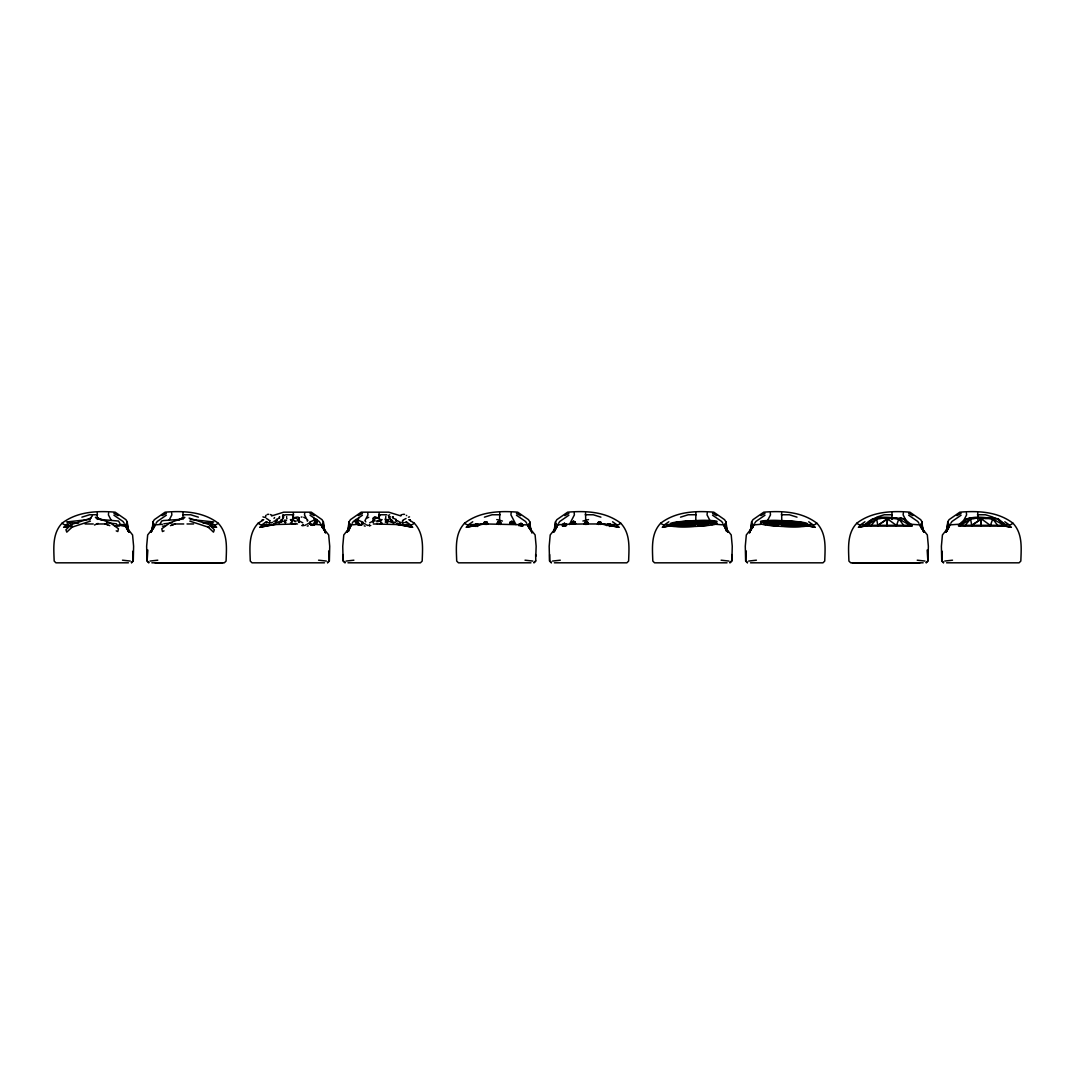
<?xml version="1.0" encoding="UTF-8"?>
<svg xmlns="http://www.w3.org/2000/svg" width="1075" height="1075" viewBox="0 0 1075 1075"><rect width="100%" height="100%" fill="white"/><g stroke="black" fill="none" stroke-linecap="round" stroke-linejoin="round"><path stroke-width="1.5" d="M343.248 554.566L343.248 560.801L345.451 562.561M387.067 522.88L387.605 522.773M549.674 554.566L549.674 560.801L551.421 562.561M361.832 525.151L358.136 524.882L356.551 523.068M406.793 522.638L407.291 522.517M387.094 520.421L385.885 520.192M291.553 523.149L291.567 522.369M535.793 556.366L536.143 546.207L535.108 534.933L528.43 526.535L530.956 530.741M298.608 520.004L299.253 518.217M356.672 519.615C357.814 518.782 357.733 524.17 359.359 523.606M392.684 520.918L391.031 519.843M373.576 521.818L373.401 519.695M265.552 522.531L267.433 522.262L266.573 522.625M270.282 520.663L269.274 520.596M373.361 521.684L373.267 522.463L372.958 521.053M767.214 524.479L767.348 522.06L769.095 521.98M767.348 523.095L767.429 521.214L770.117 521.577M770.049 522.463L769.955 524.358C768.921 521.227 776.473 521.536 775.075 524.533M770.224 524.291L770.52 522.369M770.466 524.264L770.694 522.356M770.668 524.251L770.923 522.356M770.896 524.237L771.178 522.343M771.151 524.237L771.38 522.343M771.366 524.237L771.595 522.343M771.581 524.237L771.81 522.356M771.81 524.237L772.038 522.356M772.038 524.251L772.267 522.356M772.267 524.251L772.508 522.369M772.508 524.264L772.75 522.383L772.817 524.278M773.059 524.291L772.992 522.396M773.301 524.304L773.221 522.41M773.53 524.318L773.462 522.423M773.758 524.331L773.691 522.437M773.973 524.345L773.919 522.45M774.175 524.372L774.134 522.463M774.43 524.398L774.336 522.49M774.645 524.425L774.578 522.517M774.873 524.466L774.779 522.544M775.169 524.533L775.397 522.625L780.678 522.92M775.397 524.506L775.653 522.598M775.666 524.492L775.881 520.945L783.057 521.268M775.868 524.479L776.069 522.584M776.11 524.479L776.325 522.584M776.365 524.479L776.593 521.536L780.665 521.913M776.499 524.479L776.795 521.536M777.037 521.536L776.782 524.479L777.171 521.536M777.225 524.492L777.467 521.536M777.373 524.492L777.628 521.55M777.668 524.506L777.776 521.55M777.978 524.519L778.085 521.563M778.206 522.638L778.125 524.519L778.354 522.638M782.21 525.581L783.232 522.867M782.439 525.608L782.533 523.512M782.493 525.393L782.775 523.485M782.721 525.366L783.017 523.458M782.963 525.339C782.748 520.555 782.546 520.072 783.191 524.264M784.495 525.393C784.844 520.407 786.9 520.112 785.14 525.527M784.696 525.433L784.898 521.388M784.938 525.487L785.046 521.348L792.208 521.671L787.29 522.208M785.193 525.541L784.817 522.584M791.791 525.608L791.845 523.31L787.182 523.189M792.047 525.232L791.845 523.31M792.302 525.285L792.047 523.337M792.517 525.326L792.221 523.364M792.584 525.312L792.853 523.377L797.502 523.633M792.812 525.272L793.068 523.364M793.027 525.245L793.283 523.35M793.256 525.245L793.538 523.35M793.525 525.232L793.74 523.35M793.726 525.232L793.968 523.35M793.955 525.245L794.197 523.35M794.183 525.245L794.425 523.364M794.425 525.258L794.667 523.377M794.653 525.258L794.895 523.377M794.976 525.272L794.976 523.391M795.218 525.285L795.137 523.391M795.446 525.299L795.379 523.404M795.688 525.312L795.608 523.418M795.903 525.326L795.849 523.431M796.132 525.352L796.064 523.444M796.347 525.366L796.279 523.471M796.548 525.379L796.494 523.485M796.79 525.42L796.696 523.498M797.005 525.447L796.938 523.538M797.274 525.487L797.139 523.565M797.489 525.541L797.395 523.606M797.65 525.608C797.704 522.678 801.963 523.888 798.873 523.31M800.391 525.447L800.553 522.705L797.811 522.826M800.553 522.705L800.378 525.111M375.256 516.914L381.101 519.763M152.677 527.933L152.999 521.778L154.343 519.655L165.107 512.17C183.476 510.665 203.148 511.633 218.265 523.256C228.048 533.724 226.502 547.941 226.086 561.069L224.326 562.83L155.055 562.83M348.609 531.01L349.106 521.778L350.45 519.655L361.213 512.17L388.733 512.17L400.948 515.946M555.036 531.01L555.533 521.778L556.877 519.655L567.64 512.17C586.009 510.665 605.682 511.633 620.799 523.256C630.582 533.724 629.036 547.941 628.62 561.069L626.859 562.83L554.391 562.803M751.304 527.933L751.64 521.778L752.984 519.655L763.747 512.17C782.116 510.665 801.789 511.633 816.906 523.256C826.688 533.724 825.143 547.941 824.727 561.069L822.966 562.83L750.498 562.803M947.25 531.01L947.747 521.778L949.077 519.655L959.854 512.17C978.223 510.665 997.896 511.633 1013.013 523.256C1022.795 533.724 1021.25 547.941 1020.833 561.069L1019.073 562.83L946.605 562.803M599.097 523.35L599.528 521.818L601.772 523.659L597.525 524.197L598.224 522.289L599.528 521.818L601.059 522.248L601.543 524.143M296.794 517.062L291.365 519.763M284.996 522.773L285.748 522.678M97.247 519.4L97.234 512.842M293.354 519.4L293.341 512.842M380.066 523.942L380.805 523.485L379.609 524.049M499.566 522.517L499.768 512.842M695.78 520.958L695.874 512.842M891.995 519.4L891.981 512.842M128.395 562.803L55.927 562.83L54.167 561.069C53.75 547.941 52.205 533.724 61.987 523.256C77.104 511.633 96.777 510.665 115.146 512.17L125.923 519.655L127.253 521.778L127.697 530.983M152.771 527.892L152.999 521.778M292.293 521.939L292.279 521.738A2.19 0.847 18.9 0 0 291.473 520.891L291.056 520.663M271.518 515.946L283.733 512.17L311.253 512.17L322.016 519.655L323.36 521.778L323.588 527.892M348.663 530.983L348.878 527.892M530.929 562.803L458.461 562.83L456.7 561.069C456.284 547.941 454.738 533.724 464.521 523.256C479.638 511.633 499.311 510.665 517.68 512.17L528.457 519.655L529.787 521.778L530.015 527.892M727.547 532.018L725.894 521.778L724.55 519.655L713.787 512.17C695.418 510.665 675.745 511.633 660.628 523.256C650.845 533.724 652.391 547.941 652.807 561.069L654.567 562.83L727.036 562.803M751.412 527.892L751.64 521.778M919.945 562.83L850.674 562.83L848.914 561.069C848.498 547.941 846.952 533.724 856.735 523.256C871.852 511.633 891.524 510.665 909.893 512.17L920.657 519.655L922.001 521.778L922.229 527.892M947.303 530.983L947.747 521.778M266.425 522.652L267.46 522.423M886.996 526.078L887.48 518.876L892.72 517.962L898.848 518.876L910.055 525.299L910.055 526.078L904.236 526.078L898.848 518.876L900.259 517.962L904.115 518.876L912.245 525.299L912.245 526.078L864.649 526.078L864.649 525.299C874.203 513.259 891.135 518.016 904.115 518.876L911.17 526.078M980.924 526.078L981.394 518.876L986.635 517.962L992.776 518.876L1003.983 525.299L1003.983 526.078L998.164 526.078L992.776 518.876L994.173 517.962L998.043 518.876L1006.16 525.299L1006.16 526.078L958.564 526.078L958.564 525.299C968.132 513.259 985.049 518.016 998.043 518.876L1003.929 524.224M886.996 525.299L887.48 518.876L882.669 517.962L876.649 518.876L865.711 526.078M980.924 525.299L981.408 518.876L976.584 517.962L970.577 518.876L959.626 526.078M293.421 518.513L292.857 517.787M373.482 520.166L374.906 520.851M767.429 521.214L768.706 521.926M770.036 522.463L767.308 522.584M775.881 520.945L776.593 521.536M775.613 524.923L778.421 525.635M784.535 524.318L786.067 523.753M784.575 522.92L784.669 523.874M265.753 515.422L266.116 515.597M108.602 512.95L108.414 514.898L111.276 520.434M304.709 512.95L304.521 514.898L307.383 520.434M511.136 512.95L510.947 514.898L515.96 524.573M707.243 512.95L707.054 514.898L709.917 520.434M903.349 512.95L903.148 514.898L906.736 521.805M746.305 551.3L745.956 554.566L746.292 551.542M147.826 550.037L147.141 560.801L148.887 562.561M399.819 523.391L399.524 523.847M379.945 523.982L380.792 523.646M399.739 522.463L400.142 522.867M746.184 551.3L745.781 560.801L747.515 562.561M942.291 551.3L941.888 560.801L943.622 562.561M405.033 522.437L406.941 522.611M563.407 526.118L564.402 523.418L565.934 523.847L566.646 525.258L564.053 523.633L562.4 525.796L566.418 525.742L564.402 523.418L563.098 523.888L562.4 525.796M572.424 524.089L573.418 521.402L574.95 521.818L575.434 523.713L571.416 523.767L572.115 521.859L573.418 521.402L574.95 521.818L575.434 523.713M585.203 524.519L586.184 521.818L587.729 522.248L588.2 524.143L584.182 524.197L584.881 522.289L586.184 521.818L587.729 522.248L588.2 524.143M598.533 524.519L599.528 521.818L600.898 522.584L598.063 522.625L599.528 521.818L600.199 524.492M475.929 526.481L476.601 523.794C481.157 525.312 471.952 524.707 476.601 523.794L478.079 524.6M485.121 524.492L485.792 521.818L487.096 522.289L487.795 524.197L483.79 524.143L484.261 522.248L485.792 521.818L487.257 522.625L484.261 522.248L487.096 522.289L487.795 524.197M498.464 524.492L499.136 521.818L500.439 522.289L501.138 524.197L497.12 524.143L497.591 522.248L499.136 521.818L500.601 522.625L497.591 522.248L500.439 522.289L501.138 524.197M511.23 524.076L511.902 521.402L513.205 521.859L513.904 523.767L509.886 523.713L510.37 521.818L511.902 521.402L513.366 522.208L510.37 521.818L513.205 521.859L513.904 523.767M183.005 519.4L183.019 512.842M379.005 517.841L379.126 512.842M389.231 516.658L390.776 517.021M585.754 522.517L585.553 512.842M781.753 520.958L781.659 512.842M977.753 519.4L977.766 512.842M151.347 532.018L153.107 523.256L155.243 524.882L162.406 524.304M347.453 532.018L349.106 521.778M553.88 532.018L555.533 521.778M749.987 532.018L751.748 523.256L753.884 524.882L761.046 524.304M946.094 532.018L947.854 523.256L949.991 524.882L960.459 524.13M265.377 517.559L265.538 516.564L265.431 517.33M286.689 516.564L286.608 516.766M392.362 522.49C397.978 523.391 387.511 521.281 390.05 521.429M298.944 522.047L299.374 520.004M358.687 524.519L358.741 524.304M358.781 525.124L358.136 524.882M392.079 522.396L391.421 522.154M385.791 517.774L385.038 519.763M281.435 519.843L280.494 520.287L281.247 520.596M358.244 519.238L358.741 518.056M151.32 531.52L152.717 526.763M347.427 531.52L348.824 526.763M553.853 531.52L555.251 526.763M749.49 533.106L751.358 526.763M946.067 531.52L947.465 526.763M475.378 525.312L477.031 525.339L476.601 523.794L474.599 526.118L475.782 523.995L477.905 524.264L478.375 525.688M521.268 523.633L519.386 523.847L518.674 525.258L520.918 523.418L522.222 523.888L522.92 525.796L520.246 526.092L520.918 523.418L522.383 524.224L519.386 523.847L522.222 523.888L522.92 525.796M292.561 521.173L292.602 521.066A2.338 1.075 11.2 0 0 291.338 519.776M299.24 518.674L298.783 519.749M571.416 523.767L572.115 521.859L574.238 521.59M584.182 524.197L585.835 522.033L588.428 523.659M606.945 525.688L608.719 523.794L610.963 525.635L608.719 523.794L607.254 524.6L610.251 524.224L607.254 524.6M896.281 526.078L898.848 518.876M990.196 526.078L992.776 518.876M283.585 517.572L283.531 516.779M316.87 520.3L316.816 519.507M483.79 524.143L485.792 521.818L486.787 524.519M497.12 524.143L499.136 521.818L500.13 524.519M509.886 523.713L511.902 521.402L512.896 524.089M518.903 525.742L520.918 523.418L521.913 526.118M373.227 518.674L373.657 519.816L373.213 518.217M365.406 524.076L363.82 523.458M398.677 521.335L397.105 520.73M153.967 527.758L155.243 524.882L150.997 532.058L154.357 526.535L147.678 534.933L146.643 546.207L146.993 561.069L148.767 562.83M349.429 529.182L351.35 524.882L358.512 524.304M555.856 529.182L557.777 524.882L561.647 524.479M752.608 527.758L753.884 524.882L749.638 532.058L752.997 526.535L746.319 534.933L745.284 546.207L745.633 561.069L747.407 562.83M948.069 529.182L949.991 524.882L945.745 532.058L949.104 526.535L942.426 534.933L941.391 546.207L941.74 561.069L943.514 562.83M119.016 526.266L120.104 523.847L118.599 521.053L99.196 519.359M377.768 521.577L376.196 520.972M358.701 520.448L357.747 519.897M597.525 524.197L599.165 522.033L601.772 523.659M474.357 525.635L476.601 523.794L477.596 526.495M168.977 520.434L171.852 514.898L171.651 512.95M365.083 520.434L367.946 514.898L367.757 512.95M569.36 524.573L574.386 514.898L574.184 512.95M767.617 520.434L770.479 514.898L770.291 512.95M962.286 523.189L966.586 514.898L966.398 512.95M160.148 523.847L161.667 521.053L163.628 520.502L181.057 519.359M272.056 515.342L270.457 514.549M305.34 518.069L303.755 517.277M263.684 519.655L258.094 523.256C248.312 533.724 249.857 547.941 250.273 561.069L252.034 562.83L324.502 562.803M274.004 518.419L274.582 517.518M307.302 521.147L307.88 520.246M156.023 523.323L157.246 521.469L166.356 515.207M352.13 523.323L353.352 521.469L362.463 515.207M558.557 523.323L559.779 521.469L568.89 515.207M754.663 523.323L755.886 521.469L764.997 515.207M950.77 523.323L951.993 521.469L961.104 515.207M263.993 517.25L262.932 516.86M306.012 524.788L304.588 525.514M293.542 516.766L292.507 515.583M607.966 524.828L608.719 523.794L609.391 526.481M299.199 522.463L299.199 521.523L299.293 522.235M900.178 518.876L900.877 517.962M994.106 518.876L994.792 517.962M355.879 520.69L357.639 522.477M89.238 519.574L92.289 515.933M373.347 517.814L374.624 517.021M282.51 516.887L283.142 516.632M315.795 519.615L316.44 519.359M282.886 518.419L282.376 518.943L283.303 517.962M313.363 523.538L316.587 520.69M355.65 519.507L355.597 520.3M388.935 516.779L388.881 517.572M869.769 522.087L872.725 518.876L876.568 517.962L877.979 518.876M962.716 523.149L966.653 518.876L970.497 517.962L971.907 518.876M284.149 515.651L282.819 514.804M363.229 523.149L362.987 523.377A2.19 1.062 -2.4 0 0 362.92 524.103M875.964 517.962L876.649 518.876L870.589 526.078M969.892 517.962L970.577 518.876L964.517 526.078M276.006 521.939C277.713 524.17 283.8 520.811 282.416 521.429M310.635 525.151C312.758 526.212 319.302 523.283 316.641 521.415M131.378 562.561L133.112 560.801L132.709 551.3M327.485 562.561L329.219 560.801L328.816 551.3M533.912 562.561L535.646 560.801M926.113 562.561L927.859 560.801L927.174 550.037M315.136 522.289L316.184 521.147M131.486 562.83L133.26 561.069L133.609 546.207L132.574 534.933L125.896 526.535L118.223 525.043M327.593 562.83L329.367 561.069L329.716 546.207L328.681 534.933L322.003 526.535L325.376 532.138L321.116 524.882L313.954 524.304M534.02 562.83L535.793 561.069L535.646 554.566M730.127 562.83L731.9 561.069L732.25 546.207L731.215 534.933L724.537 526.535L727.909 532.138L723.65 524.882L714.835 524.224M926.233 562.83L928.007 561.069L928.357 546.207L927.322 534.933L920.643 526.535L924.016 532.138L919.757 524.882L909.289 524.13M280.414 522.356L281.045 522.154M377.137 517.411L373.697 519.763M379.959 515.583L378.951 516.806M865.711 525.299L872.725 518.876M959.626 525.299L966.653 518.876M297.56 520.851L298.81 519.991M355.005 521.644L356.752 524.157M313.833 524.963L313.188 525.232L314.33 524.882M396.514 520.421L396.272 520.649A2.19 1.062 -2.4 0 0 396.137 520.891M210.7 522.208L209.88 522.853L212.581 522.598L203.202 523.055M316.507 523.538L315.714 524.157M725.786 523.256L723.65 524.882L725.571 529.182M266.304 521.765L261.427 525.191M472.731 521.765L467.853 525.191M668.838 521.765L663.96 525.191M864.945 521.765L860.067 525.191M372.743 521.214L369.666 522.853M406.028 518.486L402.964 520.125M388.263 515.583L389.647 514.804M218.265 523.256L215.685 524.882L210.673 524.587M347.964 562.803L420.433 562.83L422.193 561.069C422.609 547.941 424.155 533.724 414.372 523.256L411.779 524.882L373.307 523.968M620.799 523.256L618.219 524.882L601.019 523.968M816.906 523.256L814.312 524.882L807.647 524.479M1013.013 523.256L1010.419 524.882L1005.421 524.587M65.32 525.191L67.255 523.982M367.126 518.069L368.712 517.277M400.451 515.395L402.01 514.549M564.053 523.633L565.934 523.847L562.937 524.224L564.402 523.418L565.074 526.092M573.069 521.603L574.789 522.168L571.954 522.208L573.418 521.402L574.09 524.076M391.219 520.596L391.972 520.287M690.325 523.391L685.568 524.345L692.743 524.022M696.869 521.913L701.652 520.945L694.477 521.268L694.665 525.352M315.512 519.534L309.398 522.235A2.338 1.115 -7.2 0 1 309.358 523.538L311.212 524.009M386.032 519.816L386.772 519.413M162.204 515.61L166.343 513.366M358.311 515.61L362.45 513.366M564.738 515.61L568.877 513.366M760.845 515.61L764.983 513.366M956.952 515.61L961.09 513.366M272.526 522.316L271.29 522.786M183.099 517.639L178.396 519.964L184.86 517.384L170.199 522.678L161.801 528.766L162.433 531.534L164.032 530.862M780.504 523.108L775.639 523.619L782.815 523.942M690.325 522.383L684.856 522.638M696.855 522.92L702.365 522.652M273.816 521.415L275.361 520.73M307.114 524.143L308.646 523.458M94.466 525.017L98.094 523.431M279.608 518.11L276.1 519.507A2.338 1.115 -7.2 0 1 276.06 520.811M294.698 521.577L296.27 520.972M170.455 525.635L175.185 523.834L171.866 525.205M273.964 523.404L274.972 523.108M307.262 526.132L308.256 525.836M90.434 521.12L71.232 527.422L72.697 526.548L66.771 532.138L65.938 529.747L71.407 524.452L91.147 518.083M284.956 522.45L285.654 522.369M294.859 523.659L295.907 523.35M780.719 522.087L770.372 521.657M483.548 523.659L484.973 522.02L487.566 523.713M496.892 523.659L498.316 522.02L499.485 522.033L499.566 523.35M509.657 523.229L511.082 521.59L513.675 523.283M81.875 517.156L89.507 514.777L97.57 514.737M282.55 515.731L285.614 514.777L293.677 514.737M484.408 517.156L492.041 514.777L500.103 514.737M680.515 517.156L688.148 514.777L696.21 514.737M876.622 517.156L884.241 514.777L892.317 514.737M378.709 521.536L379.865 521.066M285.372 520.421L286.582 520.192M292.507 523.874C289.914 523.364 294.577 524.237 292.843 524.049M406.35 515.597L406.699 515.382M692.623 521.496L691.44 521.751M701.209 523.041L701.894 523.619L694.719 523.942M684.614 522.719L679.951 522.88M692.69 522.584L691.709 522.692L692.743 522.786M694.49 522.705L695.834 522.544L694.544 522.517M691.467 523.753L692.958 522.92M702.512 522.598L707.283 522.41L707.578 524.358M707.095 521.671L702.445 521.899M562.628 525.312L563.972 524.949M571.645 523.283L572.988 522.934M584.424 523.713L585.754 523.35L586.184 521.818L587.568 522.584L584.719 522.625L586.184 521.818L586.856 524.492M387.255 520.381L388.223 520.125M377.903 520.676L382.109 519.574M582.919 521.039L588.536 519.574M66.543 521.953L89.991 519.427M395.828 522.275L394.31 522.45M694.504 523.633L695.579 523.538M267.124 514.495L268.723 514.28M70.023 526.011L63.6 527.301L69.66 526.186M275.751 524.062L259.707 527.301L276.369 524.237M388.76 521.375L386.194 521.711M482.178 524.062L466.133 527.301L475.217 525.635M671.875 525.352L662.24 527.301L671.324 525.635M869.581 525.03L858.347 527.301L865.926 525.917M685.017 525.326C686.105 522.141 678.648 522.665 679.924 525.594C681.174 522.773 674.751 523.928 678.782 523.31M684.923 523.431L690.432 523.216M702.217 521.872L696.815 522.087M890.987 518.567L898.687 518.647M984.902 518.567L992.615 518.647M797.61 522.88L792.893 522.705M478.254 525.084L482.796 524.237M791.388 523.713L791.966 524.345L784.79 524.022M409.535 516.86L408.406 517.183M710.105 521.738L707.417 521.577M710.024 521.751L708.667 521.953M783.03 522.504L781.915 522.517L783.043 522.705M784.79 522.786L786.161 522.746L785.301 522.652M163.817 523.807L172.309 522.88M276.92 520.112L276.194 520.649A2.19 1.062 2.4 0 1 276.329 520.891M310.205 522.84L309.479 523.377A2.19 1.062 2.4 0 1 309.546 524.103M382.082 523.014L381.222 523.055M879.511 518.647L884.107 517.962L888.058 518.647M973.439 518.647L978.035 517.962L981.972 518.647M701.088 523.082L696.976 523.082M370.741 525.5L369.746 525.621M403.192 520.596L402.225 521.294M403.367 522.853L403.877 522.773M786.013 523.821L784.965 523.847M708.438 521.98L710.226 522.584L707.498 522.463M695.807 523.646L694.343 524.264M149.976 561.069L157.77 560.196M346.083 561.069L353.877 560.196M552.51 561.069L560.303 560.196M748.617 561.069L756.41 560.196M944.723 561.069L952.517 560.196M792.611 522.652L787.182 522.369M800.324 523.243L799.101 523.364M402.923 514.347L404.576 514.334M691.695 521.63L692.918 522.437M361.764 524.062L363.108 523.538A2.338 1.115 7.2 0 1 363.095 522.248L358.647 520.394M162.473 526.172L164.972 526.011M67.913 524.681L64.581 524.882L61.987 523.256M669.886 524.479L663.221 524.882L660.628 523.256M865.993 524.479L859.315 524.882L856.735 523.256M301.175 517.062L302.008 517.021M791.267 523.753L787.263 523.418M566.592 524.224L584.639 523.968M484.314 523.968L467.114 524.882L464.521 523.256M692.488 521.348L685.326 521.671L690.257 522.222M677.143 525.447L676.981 522.705L679.722 522.826M697.675 525.702L701.921 524.923M392.872 522.504L394.283 522.45M279.594 522.504L278.156 522.302L280.105 522.49M312.879 525.232L311.441 525.03L313.389 525.218M359.735 524.546L360.877 524.519M781.955 523.538L782.963 523.807M609.955 525.312L608.289 525.339L608.356 524.009L610.963 525.635M85.046 523.968L93.229 523.968M96.508 523.968L104.692 523.968M175.561 523.968L183.744 523.968M187.023 523.968L193.567 523.968M297.533 523.968L260.688 524.882L258.094 523.256M485.94 523.968L527.543 524.882L529.679 523.256L531.144 530.553M587.918 523.968L597.74 523.968M782.385 523.968L785.637 523.821M864.649 525.299L912.245 525.299M958.564 525.299L1006.16 525.299M729.549 562.561L731.752 560.801L731.752 554.566M151.857 562.803L222.753 562.83M852.247 562.83L923.143 562.803M977.43 514.737L985.493 514.777L993.125 517.156M781.323 514.737L789.386 514.777L797.018 517.156M585.217 514.737L593.293 514.777L600.912 517.156M378.79 514.737L386.852 514.777M182.683 514.737L190.759 514.777L198.378 517.156M359.897 525.232L359.077 525.218M519.682 524.936L522.692 525.312M311.589 524.519L312.731 524.546M691.561 523.834L692.864 523.874M678.486 523.31L677.626 523.27L677.68 525.366M386.812 522.369L387.511 522.45M78.636 523.122L67.671 522.598L70.372 522.853L69.552 522.208M268.441 522.773L269.086 522.853M301.726 525.5L302.371 525.581M380.59 520.905L381.41 520.663L380.174 520.179M695.001 525.393C694.732 521.16 696.036 520.636 694.248 522.369M290.384 523.014L290.868 523.095M67.443 525.111L72.025 525.366M694.652 521.442L694.92 525.379M677.519 523.256L677.452 525.393M275.939 520.757L277.269 520.837M309.237 523.485L310.554 523.565M115.28 526.011L117.78 526.172M106.519 522.786L116.436 523.807L117 524.828M677.344 523.243L677.237 525.433M190.262 519.427L213.71 521.953M284.66 520.851L285.896 520.958M701.102 521.577L701.303 524.479M686.078 523.713L686.226 525.608L686.052 523.27M121.152 524.479L125.009 524.882L127.146 523.256L128.906 532.018M917.23 560.196L925.024 561.069M721.123 560.196L728.917 561.069M525.017 560.196L532.81 561.069M318.59 560.196L326.383 561.069M122.483 560.196L130.277 561.069M1005.34 526.186L1011.4 527.301L1001.766 525.352M806.21 525.635L815.293 527.301L804.06 525.03M602.524 524.237L607.066 525.084M610.103 525.635L619.187 527.301L603.142 524.062M396.097 524.237L412.76 527.301L396.715 524.062M210.593 526.186L216.653 527.301L210.23 526.011M976.584 517.962L981.394 518.876L990.196 525.299M882.669 517.962L887.466 518.876L896.281 525.299M283.706 521.375L284.956 521.617M401.177 522.786L399.752 522.06M367.878 525.514L366.454 524.788M496.784 519.574L502.401 521.039M397.495 523.108L398.502 523.404M376.559 523.35L377.607 523.659M364.21 525.836L365.204 526.132M290.358 519.574L294.563 520.676M284.243 520.125L285.211 520.381M189.106 518.083L208.846 524.452L214.315 529.747L213.482 532.138L207.556 526.548L209.02 527.422L189.818 521.12M385.199 521.993L386.207 522.275M302.801 522.853L299.723 521.214M574.655 522.907L575.663 523.229M297.842 517.021L299.119 517.814M107.581 524.721L105.068 523.834L109.798 525.635M291.674 523.646L292.602 524.022M116.221 530.862L117.82 531.534L118.452 528.766L110.053 522.678L95.393 517.384L101.87 519.964L97.153 517.639M392.859 518.11L396.366 519.507A2.338 1.115 7.2 0 0 396.406 520.811M908.657 513.366L912.796 515.61M712.55 513.366L716.689 515.61M516.443 513.366L520.582 515.61M310.017 513.366L314.155 515.61M113.91 513.366L118.048 515.61M275.738 521.778L276.638 522.275M268.71 519.87L266.439 518.486M414.372 523.256L408.782 519.655M908.644 515.207L917.754 521.469L918.977 523.323M712.537 515.207L721.647 521.469L722.87 523.323M516.43 515.207L525.541 521.469L526.763 523.323M310.003 515.207L319.114 521.469L320.337 523.323M113.896 515.207L123.007 521.469L124.23 523.323M1009.68 525.191L1004.803 521.765M813.573 525.191L808.696 521.765M617.467 525.191L612.589 521.765M411.04 525.191L406.162 521.765M212.998 523.982L214.933 525.191M385.858 516.766L385.75 516.417M298.541 520.085L295.329 517.411M555.641 523.256L557.777 524.882L553.531 532.058L556.89 526.535L550.212 534.933L549.177 546.207L549.527 561.069L551.3 562.83M349.214 523.256L351.35 524.882L347.104 532.058L350.463 526.535L343.785 534.933L342.75 546.207L343.1 561.069L344.873 562.83M388.492 520.125L388.088 519.453M357.384 522.222L356.282 521.147M389.58 518.419L390.682 519.507L389.163 517.962M365.164 521.147L365.809 521.859M125.896 526.535L129.269 532.138L125.009 524.882L126.931 529.182M530.942 530.62L527.543 524.882L528.819 527.758M313.725 518.056L314.223 519.225M921.033 527.758L919.757 524.882L921.893 523.256L923.653 532.018M322.392 527.758L321.116 524.882L323.252 523.256L325.013 532.018M922.283 526.763L923.68 531.52M726.176 526.763L727.573 531.52M530.069 526.763L531.937 533.106M323.642 526.763L325.51 533.106M127.535 526.763L128.933 531.52M286.676 517.774L286.904 518.661M970.577 518.876L971.84 526.078M876.649 518.876L877.926 526.078M328.708 551.542L329.044 554.566L328.695 551.3M710.266 523.955L710.105 521.214M314.72 519.897L314.733 522.571M726.122 527.892L726.337 530.983M922.001 521.778L922.323 527.933M725.894 521.778L726.391 531.01M529.787 521.778L530.123 527.933M323.36 521.778L323.696 527.933M127.253 521.778L127.75 531.01M707.135 522.383L707.417 524.304M706.933 522.369L707.189 524.278M706.665 522.356L706.974 524.251M706.49 522.356L706.692 524.237M706.221 522.343L706.517 524.237M706.02 522.343L706.235 524.237M705.791 522.343L706.033 524.237M705.563 522.356L705.805 524.237M705.334 522.356L705.576 524.237M705.106 522.369L705.348 524.251M704.945 522.369L705.106 524.264M704.783 522.383L704.945 524.264M704.622 522.383L704.555 524.278M704.38 522.396L704.313 524.291M704.152 522.41L704.085 524.304M703.91 522.423L703.843 524.331M703.695 522.437L703.628 524.345M703.467 522.463L703.426 524.358M703.265 522.477L703.225 524.385M703.077 522.504L702.996 524.412M702.848 522.531L702.754 524.452M702.633 522.571L702.526 524.506L702.203 522.638M702.056 522.611L702.217 524.506M702.056 524.492L701.706 521.523L701.773 524.479M701.343 522.584L701.545 524.479M700.846 521.536L701.034 524.479M700.618 521.536L700.887 524.479M700.497 521.536L700.604 524.479M700.215 521.536L700.457 524.479M699.906 521.55L700.161 524.492L699.758 521.55M699.597 521.563L699.718 524.506M699.449 521.563L699.408 524.519M699.18 522.638L699.261 524.533M694.289 521.335L694.477 525.326M692.824 521.859L692.945 525.42L692.824 523.538M685.81 523.297L685.957 525.594M685.595 523.323L685.742 525.608M685.393 523.35L685.312 525.272M685.151 523.391L685.084 525.312M684.56 523.377L684.829 525.285M684.305 523.35L684.6 525.258M684.13 523.35L684.332 525.245M683.861 523.35L684.143 525.245M683.646 523.35L683.875 525.232M683.418 523.35L683.66 525.245M683.189 523.364L683.431 525.245M683.028 523.364L683.189 525.245M682.786 523.377L683.042 525.258M682.558 523.391L682.8 525.272M682.477 523.391L682.397 525.285M682.235 523.404L682.168 525.299M681.993 523.418L681.926 525.312M681.765 523.431L681.698 525.326M681.537 523.444L681.483 525.339M681.322 523.458L681.268 525.366M681.107 523.471L681.053 525.379M680.905 523.498L680.865 525.406M680.717 523.525L680.623 525.433M680.488 523.552L680.381 525.46M680.26 523.579L680.139 525.514M380.899 522.369L380.913 523.149M315.916 523.068L315.916 524.009M1005.098 525.299L1005.098 526.078M866.826 525.299L866.826 526.078M716.259 523.014A23.395 1.975 -2.6 0 1 693.913 526.508A23.395 1.975 -2.6 0 1 671.109 525.057M713.907 524.089A20.868 1.76 -2.6 0 1 711.865 524.6M708.586 525.124A20.868 1.76 -2.6 0 1 699.288 525.997M693.899 526.293A20.868 1.76 -2.6 0 1 675.758 526.239M673.555 525.003A20.868 1.76 -2.6 0 1 675.597 524.479M379.878 520.811A2.338 1.075 -11.2 0 1 381.128 519.776M806.425 525.057A23.395 1.975 2.6 0 1 783.621 526.508A23.395 1.975 2.6 0 1 761.275 523.014M801.775 526.239A20.868 1.76 2.6 0 1 783.635 526.293M778.246 525.997A20.868 1.76 2.6 0 1 768.947 525.124M765.669 524.6A20.868 1.76 2.6 0 1 763.626 524.089M773.516 522.558A20.868 1.76 2.6 0 1 777.265 522.584M801.937 524.479A20.868 1.76 2.6 0 1 803.979 525.003M269.825 522.168L269.812 522.907L269.825 522.168M303.11 524.896L303.11 525.635L303.11 524.855M392.147 521.268L391.985 521.98L392.16 521.227M262.421 519.83L262.26 520.542L262.434 519.789M281.744 520.085L281.556 520.784L281.757 520.045M359.735 525.124L361.025 525.178L359.735 525.124M279.554 516.847L279.285 517.505L279.567 516.82M887.48 518.876L877.926 525.299L887.466 518.876M981.394 518.876L971.84 525.299L981.394 518.876M362.544 522.893L361.576 522.705L362.544 522.893M316.964 521.456L316.708 520.73L316.897 521.429M1003.983 525.299L998.043 518.876L1003.956 525.299M910.055 525.299L904.115 518.876L910.041 525.299M392.912 516.847L393.181 517.505L392.912 516.847M390.722 520.085L390.91 520.784L390.722 520.085M410.045 519.83L410.207 520.542L410.045 519.83M406.941 516.605L406.941 516.605M313.618 523.995L313.779 524.707L313.618 523.995M280.32 521.268L280.481 521.98L280.32 521.268M402.641 522.168L402.655 522.907L402.641 522.168M369.357 524.896L369.357 525.635L369.357 524.896M677.25 524.788A23.395 1.975 -2.6 0 0 716.272 522.141A23.395 1.975 -2.6 0 0 687.422 521.026A23.395 1.975 -2.6 0 0 677.25 524.788M679.024 524.56A20.868 1.76 -2.6 0 0 713.827 522.195A20.868 1.76 -2.6 0 0 688.094 521.2A20.868 1.76 -2.6 0 0 679.024 524.56M772.052 523.834A23.395 1.975 2.6 0 0 807.258 523.713A23.395 1.975 2.6 0 0 772.361 520.421A23.395 1.975 2.6 0 0 772.052 523.834M773.328 523.7A20.868 1.76 2.6 0 0 804.732 523.592A20.868 1.76 2.6 0 0 773.61 520.663A20.868 1.76 2.6 0 0 773.328 523.7"/></g></svg>
